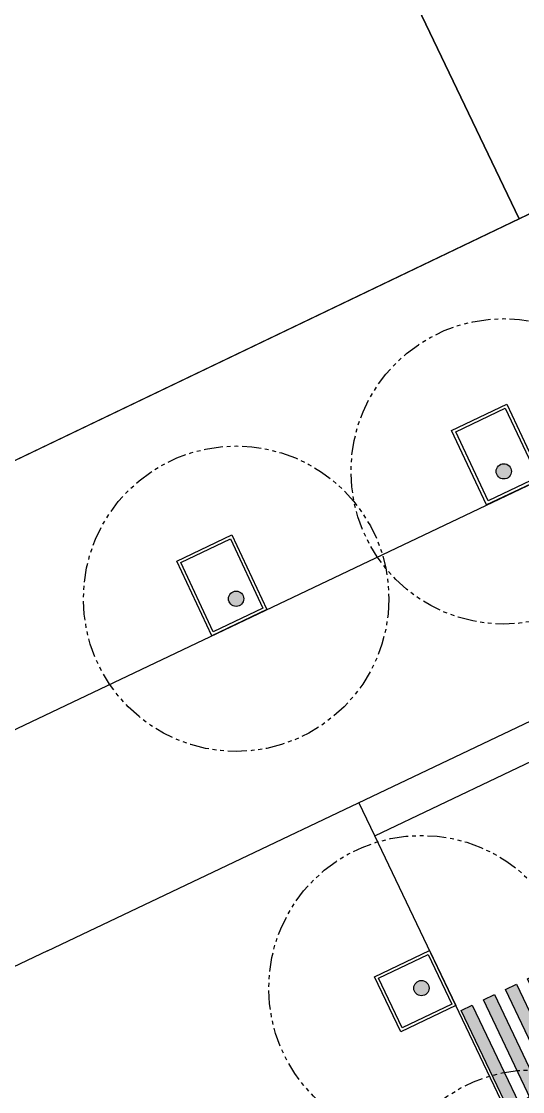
# Model space of a CAD drawing. Header units: metres. Extents: x 678805 to 1359287, y 2747329 to 5497370.
# Drawn here: x 679581.79 to 679598.2, y 2748655.64 to 2748690.67 of the extents above; entities that cross this region are included whole.
import ezdxf
from ezdxf.enums import TextEntityAlignment as Align

# ---------------------------------------------------------------- set-up
doc = ezdxf.new("R2010")
doc.units = ezdxf.units.M
doc.linetypes.add('XREF_MON_EIT SUPPORT$0$HIDDEN', pattern=[0.375, 0.25, -0.125])
doc.linetypes.add('XREF_MON_EIT SUPPORT$0$LIM ACERAS$0$PHANTOM2', pattern=[1.25, 0.625, -0.125, 0.125, -0.125, 0.125, -0.125])
for name, color, linetype in [('00_XREF_TWQ_URBAN CONTEXT', 7, 'Continuous'), ('XREF_MON_EIT SUPPORT$0$02-L-Material Change', 253, 'Continuous'), ('XREF_MON_EIT SUPPORT$0$02-L-Painted line', 254, 'Continuous'), ('XREF_MON_EIT SUPPORT$0$02-L-PINTURA', 253, 'Continuous'), ('XREF_MON_EIT SUPPORT$0$L-Límite Acera', 9, 'Continuous'), ('XREF_MON_EIT SUPPORT$0$L-Límite Parcela', 5, 'Continuous'), ('XREF_MON_EIT SUPPORT$0$SL_TREE_CANOPY_', 254, 'XREF_MON_EIT SUPPORT$0$HIDDEN'), ('XREF_MON_EIT SUPPORT$0$SL_TREE_TRUNK_', 254, 'Continuous'), ('XREF_MON_EIT SUPPORT$0$SL_Trees_out_of_scope_', 254, 'Continuous'), ('XREF_MON_URBAN CONTEXT$0$Parcel', 7, 'Continuous'), ('XREF_MON_URBAN CONTEXT$0$XREF_MON_EIT SUPPORT', 7, 'Continuous')]:
    doc.layers.add(name, color=color, linetype=linetype)
doc.layers.add('02-L-Waterfeatures 01', color=7, linetype='Continuous', true_color=0x4da6ff)
doc.layers.add('XREF_MON_GENERAL_LAYOUT$0$02-L-Material Change', color=251, linetype='Continuous', lineweight=5)
doc.styles.add('XREF_MON_GENERAL_LAYOUT$0$Standard', font='arial.ttf')

# ---------------------------------------------------------------- blocks, each defined once
blk = doc.blocks.new('*U44')
h = blk.add_hatch(color=256)
h.dxf.hatch_style = 1
h.paths.add_polyline_path([(7.523, 14.549), (7.523, 14.949), (13.523, 14.949), (13.523, 14.549)])
h = blk.add_hatch(color=256)
h.dxf.hatch_style = 1
h.paths.add_polyline_path([(7.523, 13.749), (7.523, 14.149), (13.523, 14.149), (13.523, 13.749)])
h = blk.add_hatch(color=256)
h.dxf.hatch_style = 1
h.paths.add_polyline_path([(7.523, 12.949), (7.523, 13.349), (13.523, 13.349), (13.523, 12.949)])
h = blk.add_hatch(color=256)
h.dxf.hatch_style = 1
h.paths.add_polyline_path([(7.523, 12.149), (7.523, 12.549), (13.523, 12.549), (13.523, 12.149)])
h = blk.add_hatch(color=256)
h.dxf.hatch_style = 1
h.paths.add_polyline_path([(7.523, 11.349), (7.523, 11.749), (13.523, 11.749), (13.523, 11.349)])
h = blk.add_hatch(color=256)
h.dxf.hatch_style = 1
h.paths.add_polyline_path([(7.523, 10.549), (7.523, 10.949), (13.523, 10.949), (13.523, 10.549)])
h = blk.add_hatch(color=256)
h.dxf.hatch_style = 1
h.paths.add_polyline_path([(7.523, 9.749), (7.523, 10.149), (13.523, 10.149), (13.523, 9.749)])
h = blk.add_hatch(color=256)
h.dxf.hatch_style = 1
h.paths.add_polyline_path([(7.523, 8.949), (7.523, 9.349), (13.523, 9.349), (13.523, 8.949)])
h = blk.add_hatch(color=256)
h.dxf.hatch_style = 1
h.paths.add_polyline_path([(7.523, 8.149), (7.523, 8.549), (13.523, 8.549), (13.523, 8.149)])
at = {"layer": 'XREF_MON_EIT SUPPORT$0$02-L-PINTURA'}
for points in [[(7.523, 14.549), (7.523, 14.949), (13.523, 14.949), (13.523, 14.549)], [(7.523, 13.749), (7.523, 14.149), (13.523, 14.149), (13.523, 13.749)], [(7.523, 12.949), (7.523, 13.349), (13.523, 13.349), (13.523, 12.949)], [(7.523, 12.149), (7.523, 12.549), (13.523, 12.549), (13.523, 12.149)], [(7.523, 11.349), (7.523, 11.749), (13.523, 11.749), (13.523, 11.349)], [(7.523, 10.549), (7.523, 10.949), (13.523, 10.949), (13.523, 10.549)], [(7.523, 9.749), (7.523, 10.149), (13.523, 10.149), (13.523, 9.749)], [(7.523, 8.949), (7.523, 9.349), (13.523, 9.349), (13.523, 8.949)], [(7.523, 8.149), (7.523, 8.549), (13.523, 8.549), (13.523, 8.149)]]:
    blk.add_lwpolyline(points, close=True, dxfattribs=at)
blk = doc.blocks.new('XREF_MON_EIT SUPPORT$0$ALCORQUE 1.8X1.8 con borde')
at = {"layer": 'XREF_MON_EIT SUPPORT$0$02-L-Material Change', "color": 254}
for points in [[(679587.386, 2748672.469), (679589.192, 2748673.329), (679590.051, 2748671.523), (679588.245, 2748670.663), (679587.386, 2748672.469)], [(679587.519, 2748672.422), (679589.145, 2748673.195), (679589.918, 2748671.57), (679588.293, 2748670.796), (679587.519, 2748672.422)]]:
    blk.add_lwpolyline(points, dxfattribs=at)
blk = doc.blocks.new('XREF_MON_EIT SUPPORT$0$alcorque rectangulo')
at = {"layer": 'XREF_MON_EIT SUPPORT$0$L-Límite Acera'}
blk.add_lwpolyline([(679595.437, 2748678.075), (679597.243, 2748678.934), (679598.39, 2748676.49), (679596.584, 2748675.631)], close=True, dxfattribs=at)
blk.add_lwpolyline([(679595.57, 2748678.028), (679597.195, 2748678.801), (679598.257, 2748676.538), (679596.631, 2748675.764), (679595.57, 2748678.028)], dxfattribs=at)
blk = doc.blocks.new('XREF_MON_EIT SUPPORT$0$trees_outofboundaries')
at = {"layer": 'XREF_MON_EIT SUPPORT$0$SL_TREE_TRUNK_'}
h = blk.add_hatch(color=256, dxfattribs=at)
h.dxf.hatch_style = 1
edge = h.paths.add_edge_path()
edge.add_arc((0, 0), 0.25, 0, 360)
at = {"layer": 'XREF_MON_EIT SUPPORT$0$SL_TREE_CANOPY_', "linetype": 'XREF_MON_EIT SUPPORT$0$LIM ACERAS$0$PHANTOM2'}
blk.add_circle((0, 0), 5, dxfattribs=at)
at = {"layer": 'XREF_MON_EIT SUPPORT$0$SL_TREE_TRUNK_'}
blk.add_circle((0, 0), 0.25, dxfattribs=at)
blk = doc.blocks.new('XREF_MON_EIT SUPPORT')
at = {"layer": 'XREF_MON_EIT SUPPORT$0$L-Límite Acera'}
blk.add_lwpolyline([(679579.624, 2748666.561), (679657.237, 2748703.494, 0.402053), (679661.876, 2748717.008, 0.399634)], format="xyb", dxfattribs=at)
for points in [[(679582.641, 2748660.244), (679599.165, 2748668.107)], [(679593.359, 2748664.016), (679599.68, 2748667.024)], [(679593.359, 2748664.016), (679592.844, 2748665.099)], [(679661.275, 2748521.8), (679593.359, 2748664.016)], [(679582.641, 2748660.244), (679372.669, 2748560.326)]]:
    blk.add_lwpolyline(points, dxfattribs=at)
at = {"layer": 'XREF_MON_EIT SUPPORT$0$L-Límite Parcela'}
blk.add_lwpolyline([(679656.707, 2748712.29), (679431.241, 2748604.284)], dxfattribs=at)
at = {"layer": 'XREF_MON_EIT SUPPORT$0$02-L-Material Change', "color": 254}
for p in [(0.441, -0.79), (-8.559, -5.072)]:
    blk.add_blockref('XREF_MON_EIT SUPPORT$0$alcorque rectangulo', p, dxfattribs=at)
at = {"layer": 'XREF_MON_EIT SUPPORT$0$02-L-Material Change', "color": 254, "rotation": 0.08615458346817939}
blk.add_blockref('XREF_MON_EIT SUPPORT$0$ALCORQUE 1.8X1.8 con borde', (4139.857, -1031.848), dxfattribs=at)
at = {"layer": 'XREF_MON_EIT SUPPORT$0$02-L-Painted line', "rotation": 295.4458425023207}
blk.add_blockref('*U44', (679585.604, 2748661.589), dxfattribs=at)
at = {"layer": 'XREF_MON_EIT SUPPORT$0$SL_Trees_out_of_scope_'}
for p in [(679597.585, 2748675.942), (679588.822, 2748671.773), (679594.89, 2748659.025), (679598.542, 2748651.35)]:
    blk.add_blockref('XREF_MON_EIT SUPPORT$0$trees_outofboundaries', p, dxfattribs=at)
blk = doc.blocks.new('XREF_MON_URBAN CONTEXT')
at = {"layer": 'XREF_MON_URBAN CONTEXT$0$Parcel'}
for points in [[(679616.123, 2748692.849), (679598.086, 2748684.209), (679585.989, 2748709.461), (679604.026, 2748718.102), (679616.123, 2748692.849)], [(679598.086, 2748684.209), (679580.049, 2748675.569), (679567.952, 2748700.82), (679585.989, 2748709.461), (679598.086, 2748684.209)]]:
    blk.add_lwpolyline(points, close=True, dxfattribs=at)
at = {"layer": 'XREF_MON_URBAN CONTEXT$0$XREF_MON_EIT SUPPORT'}
blk.add_blockref('XREF_MON_EIT SUPPORT', (0, 0), dxfattribs=at)
blk = doc.blocks.new('XREF_MON_GENERAL_LAYOUT')
at = {"layer": 'XREF_MON_GENERAL_LAYOUT$0$02-L-Material Change'}
blk.add_line((679661.796, 2748520.709), (679592.846, 2748665.09), dxfattribs=at)
at = {"style": 'XREF_MON_GENERAL_LAYOUT$0$Standard'}
for tag, rotation, p in [('604,00', 330.2643, (679905.77, 2748776.558)), ('603,00', 330.2643, (679901.861, 2748753.477)), ('600,00', 133.826, (679944.597, 2748745.153)), ('602,00', 330.2643, (679883.319, 2748738.727)), ('601,00', 117.8906, (679920.972, 2748732.87)), ('601,00', 330.2643, (679864.777, 2748723.976)), ('600,00', 40.8833, (679777.405, 2748705.444, 1.17)), ('602,00', 330.2643, (679941.275, 2748705.483)), ('601,00', 40.8833, (679701.798, 2748703.889, 1.17)), ('598,00', 62.091, (679810.267, 2748702.619)), ('600,00', 330.2643, (679877.781, 2748691.131)), ('600,00', 19.5511, (679920.444, 2748685.496)), ('601,00', 330.2643, (679934.813, 2748683.804)), ('599,00', 330.2643, (679854.567, 2748679.061)), ('600,00', 88.3928, (679743.913, 2748675.572)), ('599,00', 20.6086, (679924.26, 2748675.216)), ('601,00', 88.3928, (679728.035, 2748671.318, -2)), ('602,00', 88.3928, (679711.826, 2748665.966, -1)), ('603,00', 88.3928, (679695.615, 2748660.611)), ('599,00', 40.8833, (679788.807, 2748655.829, 1.17)), ('601,00', 40.8833, (679627.612, 2748644.603, 1.17)), ('603,00', 41.7058, (679702.499, 2748628.484, 1.17)), ('600,00', 40.8833, (679645.925, 2748597.926, 1.17)), ('599,00', 34.2277, (679673.574, 2748555.136, 5.34))]:
    blk.add_attdef(tag, text='', height=1, rotation=rotation, dxfattribs=at).set_placement(p, align=Align.MIDDLE)
at = {"ltscale": 0.3, "style": 'XREF_MON_GENERAL_LAYOUT$0$Standard'}
for tag, rotation, p in [('603,50', 330.2643, (679911.501, 2748760.57)), ('602,50', 330.2643, (679892.865, 2748745.846)), ('600,50', 133.826, (679933.048, 2748738.729)), ('601,50', 330.2643, (679873.581, 2748731.671)), ('601,50', 101.2857, (679909.522, 2748726.945)), ('602,50', 330.2643, (679948.625, 2748713.86)), ('600,50', 39.606, (679743.243, 2748706.971)), ('600,50', 330.2643, (679880.266, 2748702.726)), ('600,50', 17.3537, (679917.615, 2748690.554)), ('599,50', 330.2643, (679867.197, 2748684.716)), ('599,50', 18.8944, (679921.71, 2748680.578)), ('599,50', 39.606, (679778.991, 2748677.241)), ('600,50', 88.3928, (679735.925, 2748673.586)), ('601,50', 88.3928, (679719.906, 2748668.581)), ('602,50', 88.3928, (679703.474, 2748663.452)), ('598,50', 330.2643, (679861.765, 2748662.397)), ('601,50', 39.606, (679610.513, 2748662.061)), ('600,00', 41.7058, (679752.308, 2748637.685)), ('601,00', 41.7058, (679736.044, 2748634.538)), ('599,00', 35.0835, (679763.043, 2748634.415, 1.17)), ('602,00', 41.7058, (679720.174, 2748633.096, 1.17)), ('600,00', 35.0835, (679747.063, 2748629.903, 1.17)), ('601,00', 35.0835, (679731.246, 2748625.239, 1.17)), ('600,50', 39.606, (679636.92, 2748621.339)), ('602,00', 35.0835, (679715.4, 2748620.639, 1.17)), ('599,50', 28.7604, (679659.482, 2748574.323))]:
    blk.add_attdef(tag, text='', height=1, rotation=rotation, dxfattribs=at).set_placement(p, align=Align.MIDDLE)

msp = doc.modelspace()

# ---------------------------------------------------------------- block references
at = {"layer": '00_XREF_TWQ_URBAN CONTEXT'}
msp.add_blockref('XREF_MON_URBAN CONTEXT', (0, 0), dxfattribs=at)
at = {"layer": '02-L-Waterfeatures 01', "color": 18, "true_color": 0x000000}
msp.add_blockref('XREF_MON_GENERAL_LAYOUT', (0, 0), dxfattribs=at)

doc.saveas('drawing.dxf')
